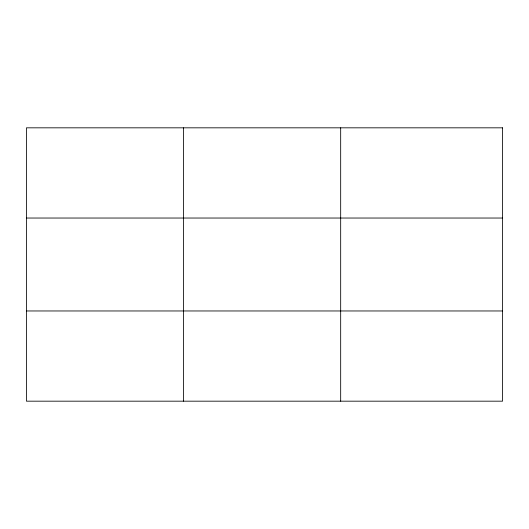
<?xml version="1.0" encoding="UTF-8"?>
<svg xmlns="http://www.w3.org/2000/svg" width="529" height="529" viewBox="0 0 529 529"><rect width="100%" height="100%" fill="white"/><g stroke="black" fill="none" stroke-linecap="round" stroke-linejoin="round"><path stroke-width="0.79" d="M183.563 401.174L183.563 127.826M340.676 401.174L340.676 127.826M26.45 218.034L502.55 218.034M26.45 310.966L502.55 310.966M502.55 127.826L502.55 401.174L26.45 401.174L26.45 127.826L502.55 127.826"/></g></svg>
